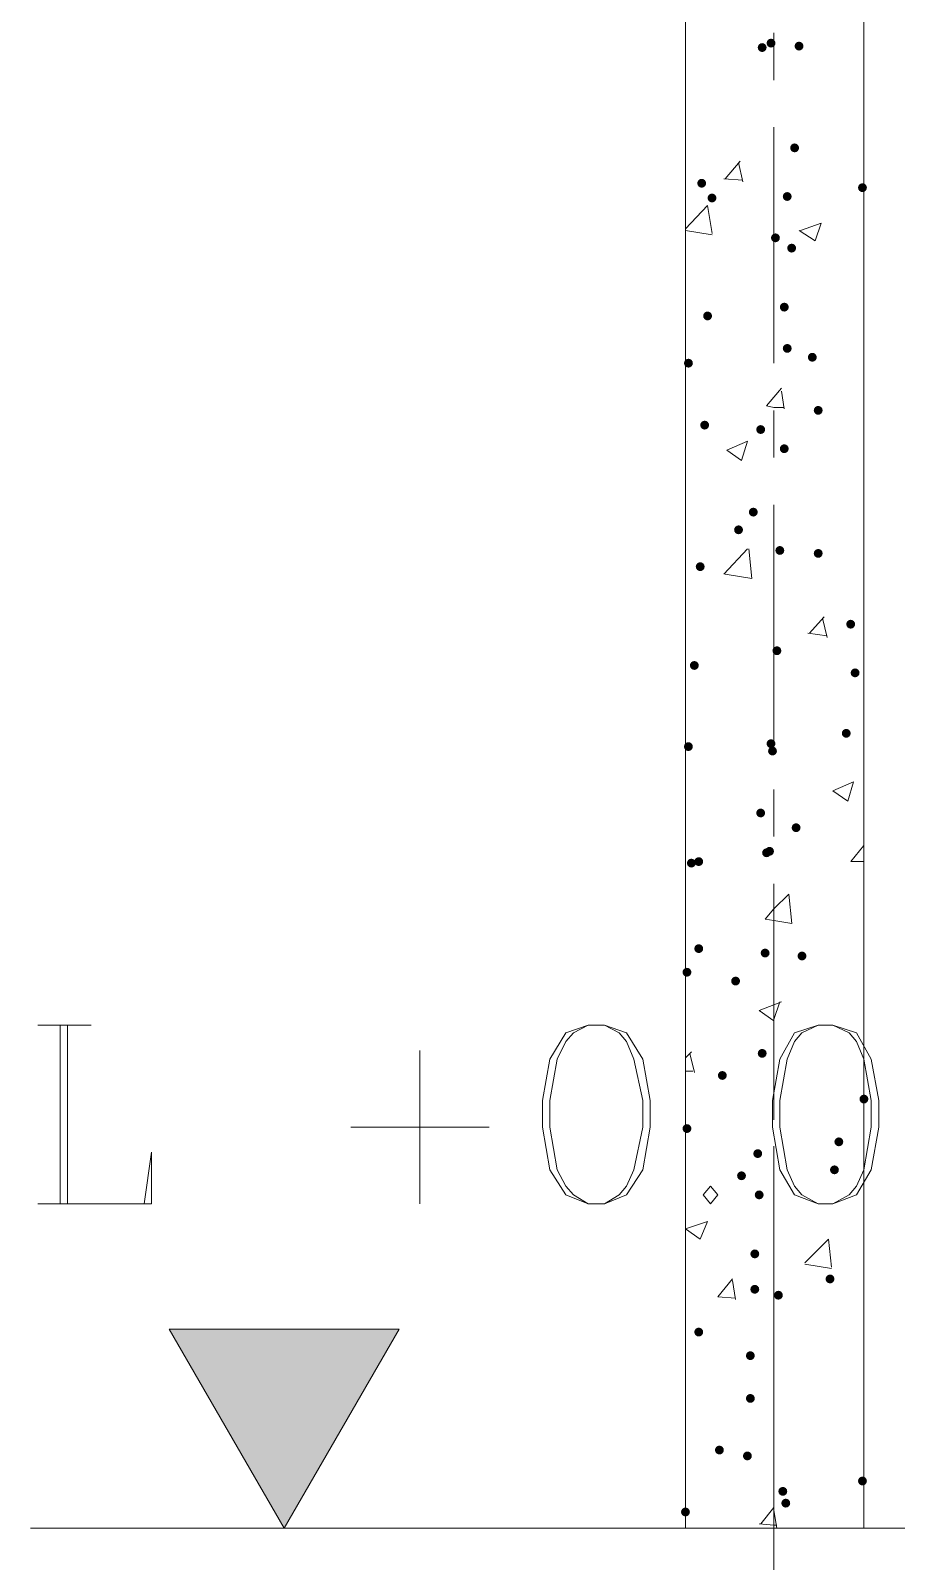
# Model space of a CAD drawing. Header units: millimetres. Extents: x 29 to 95071, y 20 to 67221.
# Drawn here: x 3905 to 6815, y 26545 to 31690 of the extents above; entities that cross this region are included whole.
import ezdxf

# ---------------------------------------------------------------- set-up
doc = ezdxf.new("R2010")
doc.units = ezdxf.units.MM

msp = doc.modelspace()

# ---------------------------------------------------------------- hatches: boundary and pattern name
h = msp.add_hatch(color=7)
edge = h.paths.add_edge_path()
edge.add_arc((6363.6, 31632.6), 14.9, 0, 360)
h = msp.add_hatch(color=7)
edge = h.paths.add_edge_path()
edge.add_arc((6393.3, 31647.5), 14.9, 0, 360)
h = msp.add_hatch(color=7)
edge = h.paths.add_edge_path()
edge.add_arc((6487.5, 31637.5), 14.9, 0, 360)
h = msp.add_hatch(color=7)
edge = h.paths.add_edge_path()
edge.add_arc((6472.6, 31295.5), 14.9, 0, 360)
h = msp.add_hatch(color=7)
edge = h.paths.add_edge_path()
edge.add_arc((6160.3, 31176.6), 14.9, 0, 360)
h = msp.add_hatch(color=7)
edge = h.paths.add_edge_path()
edge.add_arc((6195, 31127), 14.9, 0, 360)
h = msp.add_hatch(color=7)
edge = h.paths.add_edge_path()
edge.add_arc((6447.8, 31132), 14.9, 0, 360)
h = msp.add_hatch(color=7)
edge = h.paths.add_edge_path()
edge.add_arc((6700.6, 31161.7), 14.9, 0, 360)
h = msp.add_hatch(color=7)
edge = h.paths.add_edge_path()
edge.add_arc((6408.2, 30993.2), 14.9, 0, 360)
h = msp.add_hatch(color=7)
edge = h.paths.add_edge_path()
edge.add_arc((6462.7, 30958.5), 14.9, 0, 360)
h = msp.add_hatch(color=7)
edge = h.paths.add_edge_path()
edge.add_arc((6437.9, 30760.2), 14.9, 0, 360)
h = msp.add_hatch(color=7)
edge = h.paths.add_edge_path()
edge.add_arc((6180.2, 30730.5), 14.9, 0, 360)
h = msp.add_hatch(color=7)
edge = h.paths.add_edge_path()
edge.add_arc((6447.8, 30621.5), 14.9, 0, 360)
h = msp.add_hatch(color=7)
edge = h.paths.add_edge_path()
edge.add_arc((6115.7, 30571.9), 14.9, 0, 360)
h = msp.add_hatch(color=7)
edge = h.paths.add_edge_path()
edge.add_arc((6532.1, 30591.7), 14.9, 0, 360)
h = msp.add_hatch(color=7)
edge = h.paths.add_edge_path()
edge.add_arc((6551.9, 30413.3), 14.9, 0, 360)
h = msp.add_hatch(color=7)
edge = h.paths.add_edge_path()
edge.add_arc((6170.3, 30363.7), 14.9, 0, 360)
h = msp.add_hatch(color=7)
edge = h.paths.add_edge_path()
edge.add_arc((6358.6, 30348.8), 14.9, 0, 360)
h = msp.add_hatch(color=7)
edge = h.paths.add_edge_path()
edge.add_arc((6437.9, 30284.4), 14.9, 0, 360)
h = msp.add_hatch(color=7)
edge = h.paths.add_edge_path()
edge.add_arc((6333.8, 30071.3), 14.9, 0, 360)
h = msp.add_hatch(color=7)
edge = h.paths.add_edge_path()
edge.add_arc((6284.3, 30011.8), 14.9, 0, 360)
h = msp.add_hatch(color=7)
edge = h.paths.add_edge_path()
edge.add_arc((6423, 29942.4), 14.9, 0, 360)
h = msp.add_hatch(color=7)
edge = h.paths.add_edge_path()
edge.add_arc((6551.9, 29932.5), 14.9, 0, 360)
h = msp.add_hatch(color=7)
edge = h.paths.add_edge_path()
edge.add_arc((6155.4, 29887.9), 14.9, 0, 360)
h = msp.add_hatch(color=7)
edge = h.paths.add_edge_path()
edge.add_arc((6661, 29694.6), 14.9, 0, 360)
h = msp.add_hatch(color=7)
edge = h.paths.add_edge_path()
edge.add_arc((6413.1, 29605.4), 14.9, 0, 360)
h = msp.add_hatch(color=7)
edge = h.paths.add_edge_path()
edge.add_arc((6135.6, 29555.8), 14.9, 0, 360)
h = msp.add_hatch(color=7)
edge = h.paths.add_edge_path()
edge.add_arc((6675.8, 29531), 14.9, 0, 360)
h = msp.add_hatch(color=7)
edge = h.paths.add_edge_path()
edge.add_arc((6646.1, 29327.8), 14.9, 0, 360)
h = msp.add_hatch(color=7)
edge = h.paths.add_edge_path()
edge.add_arc((6115.7, 29283.2), 14.9, 0, 360)
h = msp.add_hatch(color=7)
edge = h.paths.add_edge_path()
edge.add_arc((6393.3, 29293.1), 14.9, 0, 360)
h = msp.add_hatch(color=7)
edge = h.paths.add_edge_path()
edge.add_arc((6398.3, 29268.3), 14.9, 0, 360)
h = msp.add_hatch(color=7)
edge = h.paths.add_edge_path()
edge.add_arc((6358.6, 29060.1), 14.9, 0, 360)
h = msp.add_hatch(color=7)
edge = h.paths.add_edge_path()
edge.add_arc((6477.6, 29010.6), 14.9, 0, 360)
h = msp.add_hatch(color=7)
edge = h.paths.add_edge_path()
edge.add_arc((6378.4, 28926.3), 14.9, 0, 360)
h = msp.add_hatch(color=7)
edge = h.paths.add_edge_path()
edge.add_arc((6388.3, 28931.3), 14.9, 0, 360)
h = msp.add_hatch(color=7)
edge = h.paths.add_edge_path()
edge.add_arc((6125.6, 28891.6), 14.9, 0, 360)
h = msp.add_hatch(color=7)
edge = h.paths.add_edge_path()
edge.add_arc((6150.4, 28896.6), 14.9, 0, 360)
h = msp.add_hatch(color=7)
edge = h.paths.add_edge_path()
edge.add_arc((6150.4, 28604.1), 14.9, 0, 360)
h = msp.add_hatch(color=7)
edge = h.paths.add_edge_path()
edge.add_arc((6373.5, 28589.3), 14.9, 0, 360)
h = msp.add_hatch(color=7)
edge = h.paths.add_edge_path()
edge.add_arc((6497.4, 28579.4), 14.9, 0, 360)
h = msp.add_hatch(color=7)
edge = h.paths.add_edge_path()
edge.add_arc((6110.8, 28524.8), 14.9, 0, 360)
h = msp.add_hatch(color=7)
edge = h.paths.add_edge_path()
edge.add_arc((6274.3, 28495.1), 14.9, 0, 360)
h = msp.add_hatch(color=7)
edge = h.paths.add_edge_path()
edge.add_arc((6363.6, 28252.2), 14.9, 0, 360)
h = msp.add_hatch(color=7)
edge = h.paths.add_edge_path()
edge.add_arc((6229.7, 28177.9), 14.9, 0, 360)
h = msp.add_hatch(color=7)
edge = h.paths.add_edge_path()
edge.add_arc((6705.6, 28098.6), 14.9, 0, 360)
h = msp.add_hatch(color=7)
edge = h.paths.add_edge_path()
edge.add_arc((6110.8, 27999.4), 14.9, 0, 360)
h = msp.add_hatch(color=7)
edge = h.paths.add_edge_path()
edge.add_arc((6621.3, 27954.8), 14.9, 0, 360)
h = msp.add_hatch(color=7)
edge = h.paths.add_edge_path()
edge.add_arc((6348.7, 27915.2), 14.9, 0, 360)
h = msp.add_hatch(color=7)
edge = h.paths.add_edge_path()
edge.add_arc((6294.2, 27840.8), 14.9, 0, 360)
h = msp.add_hatch(color=7)
edge = h.paths.add_edge_path()
edge.add_arc((6606.4, 27860.7), 14.9, 0, 360)
h = msp.add_hatch(color=7)
edge = h.paths.add_edge_path()
edge.add_arc((6353.6, 27776.4), 14.9, 0, 360)
h = msp.add_hatch(color=7)
edge = h.paths.add_edge_path()
edge.add_arc((6338.8, 27578.1), 14.9, 0, 360)
h = msp.add_hatch(color=7)
edge = h.paths.add_edge_path()
edge.add_arc((6338.8, 27459.2), 14.9, 0, 360)
h = msp.add_hatch(color=7)
edge = h.paths.add_edge_path()
edge.add_arc((6591.6, 27493.9), 14.9, 0, 360)
h = msp.add_hatch(color=7)
edge = h.paths.add_edge_path()
edge.add_arc((6418.1, 27439.3), 14.9, 0, 360)
h = msp.add_hatch(color=7)
h.dxf.hatch_style = 2
h.paths.add_polyline_path([(4371, 27325.3), (5144.2, 27325.3), (4757.6, 26656.2)])
h = msp.add_hatch(color=7)
edge = h.paths.add_edge_path()
edge.add_arc((6150.4, 27315.4), 14.9, 0, 360)
h = msp.add_hatch(color=7)
edge = h.paths.add_edge_path()
edge.add_arc((6323.9, 27236.1), 14.9, 0, 360)
h = msp.add_hatch(color=7)
edge = h.paths.add_edge_path()
edge.add_arc((6323.9, 27092.4), 14.9, 0, 360)
h = msp.add_hatch(color=7)
edge = h.paths.add_edge_path()
edge.add_arc((6219.8, 26918.9), 14.9, 0, 360)
h = msp.add_hatch(color=7)
edge = h.paths.add_edge_path()
edge.add_arc((6314, 26899.1), 14.9, 0, 360)
h = msp.add_hatch(color=7)
edge = h.paths.add_edge_path()
edge.add_arc((6700.6, 26814.8), 14.9, 0, 360)
h = msp.add_hatch(color=7)
edge = h.paths.add_edge_path()
edge.add_arc((6433, 26780.1), 14.9, 0, 360)
h = msp.add_hatch(color=7)
edge = h.paths.add_edge_path()
edge.add_arc((6442.9, 26740.5), 14.9, 0, 360)
h = msp.add_hatch(color=7)
edge = h.paths.add_edge_path()
edge.add_arc((6105.8, 26710.7), 14.9, 0, 360)

# ---------------------------------------------------------------- linework, layer by layer
at = {"color": 7, "lineweight": 0}
for points in [[(6105.8, 26656.2), (6105.8, 42705.5)], [(6705.6, 26656.2), (6705.6, 32653.6)], [(6403.2, 31523.5), (6403.2, 31682.2)], [(6403.2, 30571.9), (6403.2, 31364.9)], [(6239.6, 31191.5), (6289.2, 31250.9)], [(6299.1, 31181.5), (6284.3, 31246)], [(6234.7, 31191.5), (6299.1, 31186.5)], [(6105.8, 31022.9), (6180.2, 31102.2)], [(6195, 31008.1), (6180.2, 31102.2)], [(6492.4, 31018), (6561.8, 31042.8)], [(6542, 30983.3), (6561.8, 31042.8)], [(6105.8, 31018), (6195, 31003.1)], [(6487.5, 31018), (6542, 30983.3)], [(6378.4, 30428.1), (6403.2, 30457.9), (6428, 30487.6)], [(6437.9, 30418.2), (6428, 30477.7)], [(6378.4, 30428.1), (6403.2, 30423.2), (6437.9, 30423.2)], [(6403.2, 30254.7), (6403.2, 30413.3)], [(6244.6, 30279.4), (6314, 30309.2)], [(6294.2, 30244.8), (6314, 30309.2)], [(6244.6, 30279.4), (6294.2, 30244.8)], [(6403.2, 29303), (6403.2, 30096.1)], [(6234.7, 29863.1), (6314, 29947.4)], [(6328.9, 29848.2), (6318.9, 29947.4)], [(6239.6, 29863.1), (6328.9, 29848.2)], [(6522.2, 29664.8), (6571.7, 29719.4)], [(6581.6, 29650), (6566.8, 29714.4)], [(6517.2, 29664.8), (6581.6, 29654.9)], [(6403.2, 28980.8), (6403.2, 29139.4)], [(6601.5, 29134.5), (6670.9, 29164.2)], [(6601.5, 29134.5), (6651, 29099.8)], [(6651, 29099.8), (6670.9, 29164.2)], [(6661, 28896.6), (6705.6, 28951.1)], [(6661, 28896.6), (6705.6, 28896.6)], [(6403.2, 28029.2), (6403.2, 28822.2)], [(6373.5, 28703.3), (6403.2, 28738), (6452.8, 28787.5)], [(6462.7, 28688.4), (6452.8, 28787.5)], [(6373.5, 28703.3), (6403.2, 28698.3), (6462.7, 28688.4)], [(6353.6, 28396), (6403.2, 28415.8), (6428, 28425.7)], [(6403.2, 28366.2), (6423, 28425.7)], [(6353.6, 28396), (6403.2, 28361.3)], [(3929.9, 28346.4), (4108.3, 28346.4)], [(4004.2, 28346.4), (4004.2, 27746.7)], [(4029, 28346.4), (4029, 27746.7)], [(5778.7, 28346.4), (5704.3, 28321.6), (5649.8, 28232.4), (5625, 28093.6), (5625, 28004.4), (5649.8, 27860.7), (5704.3, 27776.4), (5778.7, 27746.7), (5833.2, 27746.7), (5907.6, 27776.4), (5962.1, 27860.7), (5986.9, 28004.4), (5986.9, 28093.6), (5962.1, 28232.4), (5907.6, 28321.6), (5833.2, 28346.4), (5778.7, 28346.4), (5729.1, 28321.6), (5704.3, 28291.9), (5674.6, 28232.4), (5649.8, 28093.6), (5649.8, 28004.4), (5674.6, 27860.7), (5704.3, 27806.1), (5729.1, 27776.4), (5778.7, 27746.7)], [(5833.2, 27746.7), (5882.8, 27776.4), (5907.6, 27806.1), (5932.3, 27860.7), (5962.1, 28004.4), (5962.1, 28093.6), (5932.3, 28232.4), (5907.6, 28291.9), (5882.8, 28321.6), (5833.2, 28346.4)], [(6551.9, 28346.4), (6472.6, 28321.6), (6423, 28232.4), (6398.3, 28093.6), (6398.3, 28004.4), (6423, 27860.7), (6472.6, 27776.4), (6551.9, 27746.7), (6601.5, 27746.7), (6680.8, 27776.4), (6730.3, 27860.7), (6755.1, 28004.4), (6755.1, 28093.6), (6730.3, 28232.4), (6680.8, 28321.6), (6601.5, 28346.4), (6551.9, 28346.4), (6497.4, 28321.6), (6472.6, 28291.9), (6447.8, 28232.4), (6423, 28093.6), (6423, 28004.4), (6447.8, 27860.7), (6472.6, 27806.1), (6497.4, 27776.4), (6551.9, 27746.7)], [(6601.5, 27746.7), (6656, 27776.4), (6680.8, 27806.1), (6705.6, 27860.7), (6730.3, 28004.4), (6730.3, 28093.6), (6705.6, 28232.4), (6680.8, 28291.9), (6656, 28321.6), (6601.5, 28346.4)], [(5213.6, 28262.1), (5213.6, 27746.7)], [(6105.8, 28237.4), (6125.6, 28257.2)], [(6135.6, 28187.8), (6120.7, 28252.2)], [(6105.8, 28192.7), (6130.6, 28192.7)], [(4980.7, 28004.4), (5446.6, 28004.4)], [(6403.2, 27940), (6403.2, 23583.2)], [(3929.9, 27746.7), (4311.6, 27746.7), (4311.6, 27920.1), (4286.8, 27746.7)], [(6403.2, 27712), (6403.2, 27870.6)], [(6105.8, 27662.4), (6180.2, 27687.2)], [(6155.4, 27627.7), (6180.2, 27687.2)], [(6105.8, 27662.4), (6155.4, 27627.7)], [(6507.3, 27548.4), (6586.6, 27627.7), (6596.5, 27533.5)], [(6403.2, 26651.3), (6403.2, 27553.4)], [(6507.3, 27543.4), (6596.5, 27528.6)], [(6214.9, 27434.4), (6264.4, 27493.9)], [(6274.3, 27424.5), (6264.4, 27488.9)], [(6214.9, 27434.4), (6274.3, 27429.4)], [(6358.6, 26671.1), (6403.2, 26725.6)], [(6413.1, 26656.2), (6403.2, 26715.7), (6403.2, 26720.7)], [(26883.6, 26656.2), (3905.1, 26656.2)], [(5253.3, 26656.2), (18021.3, 26656.2)], [(6353.6, 26671.1), (6403.2, 26666.1), (6413.1, 26666.1)]]:
    msp.add_lwpolyline(points, dxfattribs=at)
for points in [[(6190.1, 27806.1), (6165.3, 27776.4), (6190.1, 27746.7), (6214.9, 27776.4)], [(4371, 27325.3), (5144.2, 27325.3), (4757.6, 26656.2)], [(4757.6, 26656.2), (4371, 27325.3), (5144.2, 27325.3)]]:
    msp.add_lwpolyline(points, close=True, dxfattribs=at)

doc.saveas('drawing.dxf')
